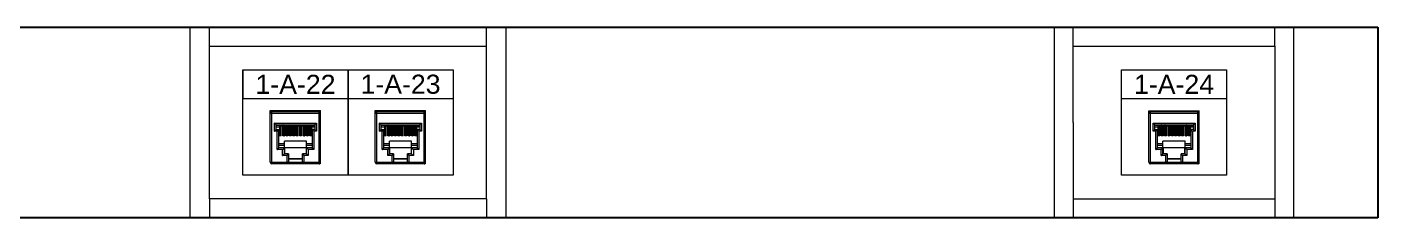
# Model space of a CAD drawing. Header units: millimetres. Extents: x 1256 to 2931, y 3298 to 3694.
# Drawn here: x 1678.6 to 1749.3, y 3450.2 to 3460.2 of the extents above; entities that cross this region are included whole.
import ezdxf
from ezdxf.enums import TextEntityAlignment as Align

# ---------------------------------------------------------------- set-up
doc = ezdxf.new("R2010")
doc.units = ezdxf.units.MM
doc.layers.get('0').update_dxf_attribs({"color": 250, "lineweight": 5})
doc.layers.add('Canales', color=250, linetype='Continuous', lineweight=25)
doc.layers.add('Roseta', color=250, linetype='Continuous', lineweight=5)
doc.styles.get("Standard").update_dxf_attribs({"font": 'Arial.ttf'})
pattern_1 = [(45, (1571.325396, 3340.090486), (-0.03132663, 0.03132663), [])]
pattern_2 = [(45, (1576.825396, 3340.090486), (-0.03132663, 0.03132663), [])]
pattern_3 = [(45, (-115.0226, -110.148788), (-0.03132663, 0.03132663), [])]

# ---------------------------------------------------------------- blocks, each defined once
blk = doc.blocks.new('Roseta 2U - Legrand Mosaic Canal')
at = {"layer": 'Roseta'}
h = blk.add_hatch(dxfattribs=at)
h.set_pattern_fill('ANSI31', color=256, scale=0.013954, style=0)
h.set_pattern_definition(pattern_3)
h.paths.add_polyline_path([(5.698, 4.873), (5.639, 4.873), (5.623, 4.872), (5.623, 4.296), (5.698, 4.296)])
h = blk.add_hatch(dxfattribs=at)
h.set_pattern_fill('ANSI31', color=256, scale=0.013954, style=0)
h.set_pattern_definition(pattern_3)
h.paths.add_polyline_path([(5.875, 4.873), (5.813, 4.873), (5.801, 4.872), (5.801, 4.296), (5.875, 4.296)])
h.paths.add_polyline_path([(6.052, 4.873), (5.977, 4.873), (5.977, 4.296), (6.052, 4.296)])
h.paths.add_polyline_path([(6.23, 4.873), (6.155, 4.873), (6.155, 4.296), (6.23, 4.296)])
h.paths.add_polyline_path([(6.406, 4.873), (6.331, 4.873), (6.331, 4.296), (6.406, 4.296)])
h.paths.add_polyline_path([(6.509, 4.296), (6.584, 4.296), (6.584, 4.873), (6.509, 4.873)])
h.paths.add_polyline_path([(6.687, 4.296), (6.762, 4.296), (6.762, 4.873), (6.687, 4.873)])
h = blk.add_hatch(dxfattribs=at)
h.set_pattern_fill('ANSI31', color=256, scale=0.013954, style=0)
h.set_pattern_definition(pattern_3)
h.paths.add_polyline_path([(6.868, 4.296), (6.942, 4.296), (6.942, 4.873), (6.938, 4.873), (6.868, 4.873)])
for p, q in [((12.56, 10), (0, 10)), ((0, 10), (0, 0)), ((1, 9), (1, 10)), ((11.56, 9), (11.56, 10)), ((12.56, 0), (12.56, 10)), ((1, 5), (1, 9)), ((1, 9), (11.56, 9)), ((11.56, 9), (11.56, 1)), ((3.53, 7.75), (9.03, 7.75)), ((3.53, 2.25), (3.53, 7.75)), ((9.03, 7.75), (9.03, 2.25)), ((3.53, 6.25), (9.03, 6.25)), ((1, 5), (1, 0)), ((4.954, 5.619), (7.588, 5.619)), ((9.03, 2.25), (3.53, 2.25)), ((7.518, 2.829), (5.042, 2.829)), ((1, 1), (11.56, 1)), ((11.56, 1), (11.56, 0)), ((0, 0), (12.56, 0))]:
    blk.add_line(p, q, dxfattribs=at)
at = {"layer": 'Roseta', "linetype": 'Continuous'}
for p, q in [((4.954, 2.916), (4.954, 5.619)), ((4.954, 5.497), (7.588, 5.497)), ((5.042, 2.829), (5.042, 5.619)), ((5.042, 5.584), (7.518, 5.584)), ((5.181, 4.972), (7.379, 4.972)), ((5.181, 4.538), (5.181, 4.972)), ((7.379, 4.972), (7.379, 4.538)), ((7.518, 2.829), (7.518, 5.619)), ((7.588, 2.829), (7.588, 5.619)), ((5.321, 4.538), (5.181, 4.538)), ((5.268, 4.884), (7.292, 4.884)), ((5.268, 4.625), (5.268, 4.884)), ((5.268, 4.884), (5.268, 4.884)), ((5.268, 4.873), (7.292, 4.873)), ((5.268, 4.833), (5.277, 4.833)), ((5.268, 4.625), (5.443, 4.625)), ((5.277, 4.756), (5.277, 4.873)), ((5.452, 4.843), (5.277, 4.843)), ((5.452, 4.756), (5.277, 4.756)), ((5.321, 3.579), (5.321, 4.538)), ((5.408, 3.666), (5.408, 4.625)), ((5.443, 4.756), (5.443, 4.296)), ((5.527, 4.296), (5.443, 4.296)), ((5.452, 4.296), (5.452, 4.873)), ((5.46, 4.873), (5.46, 4.296)), ((5.527, 4.296), (5.527, 4.833)), ((5.527, 4.833), (5.609, 4.833)), ((5.609, 4.832), (5.527, 4.832)), ((5.609, 4.296), (5.609, 4.833)), ((5.705, 4.296), (5.609, 4.296)), ((5.617, 4.873), (5.617, 4.296)), ((5.623, 4.873), (5.623, 4.296)), ((5.639, 4.873), (5.623, 4.872)), ((5.698, 4.873), (5.698, 4.296)), ((5.705, 4.296), (5.705, 4.833)), ((5.705, 4.833), (5.787, 4.833)), ((5.787, 4.832), (5.705, 4.832)), ((5.787, 4.296), (5.787, 4.833)), ((5.883, 4.296), (5.787, 4.296)), ((5.795, 4.873), (5.795, 4.296)), ((5.801, 4.873), (5.801, 4.296)), ((5.813, 4.873), (5.801, 4.872)), ((5.875, 4.873), (5.875, 4.296)), ((5.883, 4.296), (5.883, 4.833)), ((5.883, 4.833), (5.965, 4.833)), ((5.965, 4.832), (5.883, 4.832)), ((5.965, 4.296), (5.965, 4.833)), ((6.061, 4.296), (5.965, 4.296)), ((5.974, 4.873), (5.974, 4.296)), ((5.977, 4.873), (5.977, 4.296)), ((6.052, 4.873), (6.052, 4.296)), ((6.061, 4.296), (6.061, 4.833)), ((6.061, 4.833), (6.143, 4.833)), ((6.143, 4.832), (6.061, 4.832)), ((6.143, 4.296), (6.143, 4.833)), ((6.239, 4.296), (6.143, 4.296)), ((6.152, 4.873), (6.152, 4.296)), ((6.155, 4.873), (6.155, 4.296)), ((6.23, 4.873), (6.23, 4.296)), ((6.239, 4.296), (6.239, 4.833)), ((6.239, 4.833), (6.321, 4.833)), ((6.321, 4.832), (6.239, 4.832)), ((6.321, 4.296), (6.321, 4.833)), ((6.417, 4.296), (6.321, 4.296)), ((6.331, 4.873), (6.331, 4.296)), ((6.406, 4.873), (6.406, 4.296)), ((6.407, 4.873), (6.407, 4.296)), ((6.417, 4.296), (6.417, 4.833)), ((6.417, 4.833), (6.499, 4.833)), ((6.499, 4.832), (6.417, 4.832)), ((6.499, 4.296), (6.499, 4.833)), ((6.595, 4.296), (6.499, 4.296)), ((6.509, 4.873), (6.509, 4.296)), ((6.584, 4.873), (6.584, 4.296)), ((6.585, 4.873), (6.585, 4.296)), ((6.595, 4.296), (6.595, 4.833)), ((6.595, 4.833), (6.677, 4.833)), ((6.677, 4.832), (6.595, 4.832)), ((6.677, 4.296), (6.677, 4.833)), ((6.773, 4.296), (6.677, 4.296)), ((6.687, 4.873), (6.687, 4.296)), ((6.762, 4.873), (6.762, 4.296)), ((6.766, 4.873), (6.766, 4.296)), ((6.773, 4.296), (6.773, 4.833)), ((6.773, 4.833), (6.855, 4.833)), ((6.855, 4.832), (6.773, 4.832)), ((6.855, 4.296), (6.855, 4.833)), ((6.951, 4.296), (6.855, 4.296)), ((6.868, 4.873), (6.868, 4.296)), ((6.942, 4.873), (6.938, 4.873)), ((6.942, 4.873), (6.942, 4.296)), ((6.942, 4.873), (6.942, 4.873)), ((6.946, 4.873), (6.946, 4.296)), ((6.951, 4.296), (6.951, 4.833)), ((6.951, 4.833), (7.033, 4.833)), ((7.033, 4.832), (6.951, 4.832)), ((7.033, 4.296), (7.033, 4.833)), ((7.117, 4.296), (7.033, 4.296)), ((7.1, 4.296), (7.1, 4.873)), ((7.108, 4.296), (7.108, 4.873)), ((7.108, 4.843), (7.283, 4.843)), ((7.283, 4.756), (7.108, 4.756)), ((7.117, 4.756), (7.117, 4.296)), ((7.292, 4.625), (7.117, 4.625)), ((7.152, 4.625), (7.152, 3.666)), ((7.379, 4.538), (7.239, 4.538)), ((7.239, 4.538), (7.239, 3.579)), ((7.283, 4.756), (7.283, 4.873)), ((7.292, 4.833), (7.283, 4.833)), ((7.292, 4.884), (7.292, 4.625)), ((7.292, 4.884), (7.292, 4.884)), ((5.608, 3.579), (5.321, 3.579)), ((5.696, 3.875), (5.408, 3.875)), ((5.696, 3.788), (5.408, 3.788)), ((7.152, 3.666), (5.408, 3.666)), ((5.608, 3.265), (5.608, 3.579)), ((5.696, 3.352), (5.696, 4.015)), ((6.864, 4.015), (5.696, 4.015)), ((5.699, 3.666), (5.699, 3.352)), ((5.708, 3.666), (5.708, 3.352)), ((6.852, 3.352), (6.852, 3.666)), ((6.861, 3.352), (6.861, 3.666)), ((6.864, 3.352), (6.864, 4.015)), ((7.152, 3.875), (6.864, 3.875)), ((7.152, 3.788), (6.864, 3.788)), ((6.952, 3.579), (6.952, 3.265)), ((7.239, 3.579), (6.952, 3.579)), ((4.954, 2.916), (7.588, 2.916)), ((5.827, 3.265), (5.608, 3.265)), ((5.914, 3.352), (5.696, 3.352)), ((5.827, 3.265), (5.827, 2.916)), ((5.914, 3.352), (5.914, 2.941)), ((5.914, 3.108), (6.646, 3.108)), ((5.914, 3.099), (6.646, 3.099)), ((5.914, 3.09), (6.646, 3.09)), ((6.646, 2.941), (6.646, 3.352)), ((6.864, 3.352), (6.646, 3.352)), ((6.733, 2.916), (6.733, 3.265)), ((6.952, 3.265), (6.733, 3.265))]:
    blk.add_line(p, q, dxfattribs=at)
for centre, start, end in [((5.042, 5.497), 90, 180), ((7.518, 5.497), 36.23422, 90), ((5.042, 2.916), 180, 270), ((7.518, 2.916), 270, 323.26635)]:
    blk.add_arc(centre, 0.0872, start, end, dxfattribs=at)
for points, start_tangent, end_tangent in [([(5.268, 4.884), (5.265, 4.888), (5.258, 4.895), (5.248, 4.905), (5.236, 4.917), (5.223, 4.93), (5.209, 4.943), (5.195, 4.958), (5.181, 4.972)], (-0.707107, 0.707107), (-0.707107, 0.707107)), ([(7.292, 4.884), (7.295, 4.888), (7.302, 4.895), (7.312, 4.905), (7.324, 4.917), (7.337, 4.93), (7.351, 4.943), (7.365, 4.958), (7.379, 4.972)], (0.707107, 0.707107), (0.707107, 0.707107)), ([(5.181, 4.538), (5.195, 4.552), (5.21, 4.566), (5.224, 4.58), (5.237, 4.594), (5.249, 4.606), (5.259, 4.615), (5.266, 4.622), (5.268, 4.625)], (0.707107, 0.707107), (0.707107, 0.707107)), ([(5.321, 4.538), (5.335, 4.552), (5.349, 4.566), (5.363, 4.58), (5.376, 4.594), (5.388, 4.606), (5.398, 4.615), (5.405, 4.622), (5.408, 4.625)], (0.707107, 0.707107), (0.707107, 0.707107)), ([(7.239, 4.538), (7.225, 4.552), (7.211, 4.566), (7.197, 4.58), (7.184, 4.594), (7.172, 4.606), (7.162, 4.615), (7.155, 4.622), (7.152, 4.625)], (-0.707107, 0.707107), (-0.707107, 0.707107)), ([(7.379, 4.538), (7.365, 4.552), (7.35, 4.566), (7.336, 4.58), (7.323, 4.594), (7.311, 4.606), (7.301, 4.615), (7.294, 4.622), (7.292, 4.625)], (-0.707107, 0.707107), (-0.707107, 0.707107)), ([(5.321, 3.579), (5.335, 3.593), (5.349, 3.607), (5.363, 3.621), (5.376, 3.634), (5.388, 3.646), (5.398, 3.656), (5.405, 3.663), (5.408, 3.666)], (0.707107, 0.707107), (0.707107, 0.707107)), ([(5.608, 3.579), (5.623, 3.593), (5.637, 3.607), (5.651, 3.621), (5.664, 3.634), (5.676, 3.646), (5.686, 3.656), (5.693, 3.663), (5.696, 3.666)], (0.707107, 0.707107), (0.707107, 0.707107)), ([(6.952, 3.579), (6.937, 3.593), (6.923, 3.607), (6.909, 3.621), (6.896, 3.634), (6.884, 3.646), (6.874, 3.656), (6.867, 3.663), (6.864, 3.666)], (-0.707107, 0.707107), (-0.707107, 0.707107)), ([(7.239, 3.579), (7.225, 3.593), (7.211, 3.607), (7.197, 3.621), (7.184, 3.634), (7.172, 3.646), (7.162, 3.656), (7.155, 3.663), (7.152, 3.666)], (-0.707107, 0.707107), (-0.707107, 0.707107)), ([(5.608, 3.265), (5.623, 3.279), (5.637, 3.293), (5.651, 3.307), (5.664, 3.32), (5.676, 3.332), (5.686, 3.342), (5.693, 3.349), (5.696, 3.352)], (0.707107, 0.707107), (0.707107, 0.707107)), ([(5.827, 3.265), (5.841, 3.279), (5.855, 3.293), (5.869, 3.307), (5.882, 3.32), (5.894, 3.332), (5.904, 3.342), (5.911, 3.349), (5.914, 3.352)], (0.707107, 0.707107), (0.707107, 0.707107)), ([(5.914, 2.941), (5.911, 2.935), (5.902, 2.928), (5.888, 2.923), (5.87, 2.919), (5.848, 2.917), (5.827, 2.916)], (0, -1), (-1, 0)), ([(6.733, 3.265), (6.719, 3.279), (6.705, 3.293), (6.691, 3.307), (6.678, 3.32), (6.666, 3.332), (6.656, 3.342), (6.649, 3.349), (6.646, 3.352)], (-0.707107, 0.707107), (-0.707107, 0.707107)), ([(6.733, 2.916), (6.712, 2.917), (6.69, 2.919), (6.672, 2.923), (6.658, 2.928), (6.649, 2.935), (6.646, 2.941)], (-1, 0), (0, 1)), ([(6.952, 3.265), (6.937, 3.279), (6.923, 3.293), (6.909, 3.307), (6.896, 3.32), (6.884, 3.332), (6.874, 3.342), (6.867, 3.349), (6.864, 3.352)], (-0.707107, 0.707107), (-0.707107, 0.707107))]:
    blk.add_spline(points, degree=3, dxfattribs=dict(at, start_tangent=start_tangent, end_tangent=end_tangent))
at = {"flags": 4}
blk.add_attdef('1-A-01', text='', height=1, dxfattribs=at).set_placement((6.28, 7), align=Align.MIDDLE_CENTER)

msp = doc.modelspace()

# ---------------------------------------------------------------- hatches: boundary and pattern name
at = {"layer": 'Roseta'}
h = msp.add_hatch(dxfattribs=at)
h.set_pattern_fill('ANSI31', color=256, scale=0.013954, style=0)
h.set_pattern_definition(pattern_1)
h.paths.add_polyline_path([(1692.046, 3455.112), (1691.987, 3455.112), (1691.971, 3455.111), (1691.971, 3454.535), (1692.046, 3454.535)])
h = msp.add_hatch(dxfattribs=at)
h.set_pattern_fill('ANSI31', color=256, scale=0.013954, style=0)
h.set_pattern_definition(pattern_1)
h.paths.add_polyline_path([(1692.223, 3455.112), (1692.161, 3455.112), (1692.149, 3455.111), (1692.149, 3454.535), (1692.223, 3454.535)])
h.paths.add_polyline_path([(1692.4, 3455.112), (1692.325, 3455.112), (1692.325, 3454.535), (1692.4, 3454.535)])
h.paths.add_polyline_path([(1692.578, 3455.112), (1692.503, 3455.112), (1692.503, 3454.535), (1692.578, 3454.535)])
h.paths.add_polyline_path([(1692.754, 3455.112), (1692.679, 3455.112), (1692.679, 3454.535), (1692.754, 3454.535)])
h.paths.add_polyline_path([(1692.857, 3454.535), (1692.932, 3454.535), (1692.932, 3455.112), (1692.857, 3455.112)])
h.paths.add_polyline_path([(1693.035, 3454.535), (1693.11, 3454.535), (1693.11, 3455.112), (1693.035, 3455.112)])
h = msp.add_hatch(dxfattribs=at)
h.set_pattern_fill('ANSI31', color=256, scale=0.013954, style=0)
h.set_pattern_definition(pattern_1)
h.paths.add_polyline_path([(1693.216, 3454.535), (1693.29, 3454.535), (1693.29, 3455.112), (1693.286, 3455.112), (1693.216, 3455.112)])
h = msp.add_hatch(dxfattribs=at)
h.set_pattern_fill('ANSI31', color=256, scale=0.013954, style=0)
h.set_pattern_definition(pattern_2)
h.paths.add_polyline_path([(1697.546, 3455.112), (1697.487, 3455.112), (1697.471, 3455.111), (1697.471, 3454.535), (1697.546, 3454.535)])
h = msp.add_hatch(dxfattribs=at)
h.set_pattern_fill('ANSI31', color=256, scale=0.013954, style=0)
h.set_pattern_definition(pattern_2)
h.paths.add_polyline_path([(1697.723, 3455.112), (1697.661, 3455.112), (1697.649, 3455.111), (1697.649, 3454.535), (1697.723, 3454.535)])
h.paths.add_polyline_path([(1697.9, 3455.112), (1697.825, 3455.112), (1697.825, 3454.535), (1697.9, 3454.535)])
h.paths.add_polyline_path([(1698.078, 3455.112), (1698.003, 3455.112), (1698.003, 3454.535), (1698.078, 3454.535)])
h.paths.add_polyline_path([(1698.254, 3455.112), (1698.179, 3455.112), (1698.179, 3454.535), (1698.254, 3454.535)])
h.paths.add_polyline_path([(1698.357, 3454.535), (1698.432, 3454.535), (1698.432, 3455.112), (1698.357, 3455.112)])
h.paths.add_polyline_path([(1698.535, 3454.535), (1698.61, 3454.535), (1698.61, 3455.112), (1698.535, 3455.112)])
h = msp.add_hatch(dxfattribs=at)
h.set_pattern_fill('ANSI31', color=256, scale=0.013954, style=0)
h.set_pattern_definition(pattern_2)
h.paths.add_polyline_path([(1698.716, 3454.535), (1698.79, 3454.535), (1698.79, 3455.112), (1698.786, 3455.112), (1698.716, 3455.112)])

# ---------------------------------------------------------------- linework, layer by layer
at = {"layer": 'Canales'}
for p, q in [((1609.318, 3460.239), (1749.318, 3460.239)), ((1749.318, 3460.239), (1749.318, 3450.239)), ((1749.318, 3450.239), (1609.318, 3450.239))]:
    msp.add_line(p, q, dxfattribs=at)
at = {"layer": 'Roseta'}
for p, q in [((1687.118, 3460.239), (1703.638, 3460.239)), ((1687.118, 3450.239), (1687.118, 3460.239)), ((1688.118, 3451.239), (1688.118, 3460.239)), ((1702.638, 3451.239), (1702.638, 3460.239)), ((1703.638, 3460.239), (1703.638, 3450.239)), ((1688.118, 3459.239), (1702.638, 3459.239)), ((1689.878, 3457.989), (1695.378, 3457.989)), ((1689.878, 3452.489), (1689.878, 3457.989)), ((1689.878, 3457.989), (1689.878, 3456.489)), ((1695.378, 3457.989), (1695.378, 3452.489)), ((1695.378, 3457.989), (1700.878, 3457.989)), ((1695.378, 3452.489), (1695.378, 3457.989)), ((1695.378, 3452.489), (1695.378, 3457.989)), ((1700.878, 3457.989), (1700.878, 3452.489)), ((1689.878, 3456.489), (1700.878, 3456.489)), ((1691.302, 3455.859), (1693.936, 3455.859)), ((1696.802, 3455.859), (1699.436, 3455.859)), ((1693.866, 3453.068), (1691.39, 3453.068)), ((1699.366, 3453.068), (1696.89, 3453.068)), ((1695.378, 3452.489), (1689.878, 3452.489)), ((1700.878, 3452.489), (1695.378, 3452.489)), ((1702.638, 3451.239), (1688.118, 3451.239)), ((1688.118, 3451.239), (1688.118, 3450.239)), ((1702.638, 3451.239), (1702.638, 3450.239)), ((1703.638, 3450.239), (1687.118, 3450.239))]:
    msp.add_line(p, q, dxfattribs=at)
at = {"layer": 'Roseta', "linetype": 'Continuous'}
for p, q in [((1691.302, 3453.155), (1691.302, 3455.859)), ((1691.302, 3455.736), (1693.936, 3455.736)), ((1691.39, 3453.068), (1691.39, 3455.859)), ((1691.39, 3455.824), (1693.866, 3455.824)), ((1693.866, 3453.068), (1693.866, 3455.859)), ((1693.936, 3453.068), (1693.936, 3455.859)), ((1696.802, 3453.155), (1696.802, 3455.859)), ((1696.802, 3455.736), (1699.436, 3455.736)), ((1696.89, 3453.068), (1696.89, 3455.859)), ((1696.89, 3455.824), (1699.366, 3455.824)), ((1699.366, 3453.068), (1699.366, 3455.859)), ((1699.436, 3453.068), (1699.436, 3455.859)), ((1691.529, 3455.211), (1693.727, 3455.211)), ((1691.529, 3454.777), (1691.529, 3455.211)), ((1691.669, 3454.777), (1691.529, 3454.777)), ((1691.616, 3455.124), (1693.64, 3455.124)), ((1691.616, 3454.864), (1691.616, 3455.124)), ((1691.616, 3455.124), (1691.616, 3455.124)), ((1691.616, 3455.112), (1693.64, 3455.112)), ((1691.616, 3455.072), (1691.625, 3455.072)), ((1691.616, 3454.864), (1691.791, 3454.864)), ((1691.625, 3454.995), (1691.625, 3455.112)), ((1691.8, 3455.082), (1691.625, 3455.082)), ((1691.8, 3454.995), (1691.625, 3454.995)), ((1691.669, 3453.818), (1691.669, 3454.777)), ((1691.756, 3453.905), (1691.756, 3454.864)), ((1691.791, 3454.995), (1691.791, 3454.535)), ((1691.8, 3454.535), (1691.8, 3455.112)), ((1691.808, 3455.112), (1691.808, 3454.535)), ((1691.875, 3454.535), (1691.875, 3455.073)), ((1691.875, 3455.073), (1691.957, 3455.073)), ((1691.957, 3455.072), (1691.875, 3455.072)), ((1691.957, 3454.535), (1691.957, 3455.073)), ((1691.965, 3455.112), (1691.965, 3454.535)), ((1691.971, 3455.112), (1691.971, 3454.535)), ((1691.987, 3455.112), (1691.971, 3455.111)), ((1692.046, 3455.112), (1692.046, 3454.535)), ((1692.053, 3454.535), (1692.053, 3455.073)), ((1692.053, 3455.073), (1692.135, 3455.073)), ((1692.135, 3455.072), (1692.053, 3455.072)), ((1692.135, 3454.535), (1692.135, 3455.073)), ((1692.143, 3455.112), (1692.143, 3454.535)), ((1692.149, 3455.112), (1692.149, 3454.535)), ((1692.161, 3455.112), (1692.149, 3455.111)), ((1692.223, 3455.112), (1692.223, 3454.535)), ((1692.231, 3454.535), (1692.231, 3455.073)), ((1692.231, 3455.073), (1692.313, 3455.073)), ((1692.313, 3455.072), (1692.231, 3455.072)), ((1692.313, 3454.535), (1692.313, 3455.073)), ((1692.322, 3455.112), (1692.322, 3454.535)), ((1692.325, 3455.112), (1692.325, 3454.535)), ((1692.4, 3455.112), (1692.4, 3454.535)), ((1692.409, 3454.535), (1692.409, 3455.073)), ((1692.409, 3455.073), (1692.491, 3455.073)), ((1692.491, 3455.072), (1692.409, 3455.072)), ((1692.491, 3454.535), (1692.491, 3455.073)), ((1692.5, 3455.112), (1692.5, 3454.535)), ((1692.503, 3455.112), (1692.503, 3454.535)), ((1692.578, 3455.112), (1692.578, 3454.535)), ((1692.587, 3454.535), (1692.587, 3455.073)), ((1692.587, 3455.073), (1692.669, 3455.073)), ((1692.669, 3455.072), (1692.587, 3455.072)), ((1692.669, 3454.535), (1692.669, 3455.073)), ((1692.679, 3455.112), (1692.679, 3454.535)), ((1692.754, 3455.112), (1692.754, 3454.535)), ((1692.755, 3455.112), (1692.755, 3454.535)), ((1692.765, 3454.535), (1692.765, 3455.073)), ((1692.765, 3455.073), (1692.847, 3455.073)), ((1692.847, 3455.072), (1692.765, 3455.072)), ((1692.847, 3454.535), (1692.847, 3455.073)), ((1692.857, 3455.112), (1692.857, 3454.535)), ((1692.932, 3455.112), (1692.932, 3454.535)), ((1692.933, 3455.112), (1692.933, 3454.535)), ((1692.943, 3454.535), (1692.943, 3455.073)), ((1692.943, 3455.073), (1693.025, 3455.073)), ((1693.025, 3455.072), (1692.943, 3455.072)), ((1693.025, 3454.535), (1693.025, 3455.073)), ((1693.035, 3455.112), (1693.035, 3454.535)), ((1693.11, 3455.112), (1693.11, 3454.535)), ((1693.114, 3455.112), (1693.114, 3454.535)), ((1693.121, 3454.535), (1693.121, 3455.073)), ((1693.121, 3455.073), (1693.203, 3455.073)), ((1693.203, 3455.072), (1693.121, 3455.072)), ((1693.203, 3454.535), (1693.203, 3455.073)), ((1693.216, 3455.112), (1693.216, 3454.535)), ((1693.29, 3455.112), (1693.286, 3455.112)), ((1693.29, 3455.113), (1693.29, 3455.112)), ((1693.29, 3455.112), (1693.29, 3454.535)), ((1693.294, 3455.112), (1693.294, 3454.535)), ((1693.299, 3454.535), (1693.299, 3455.073)), ((1693.299, 3455.073), (1693.381, 3455.073)), ((1693.381, 3455.072), (1693.299, 3455.072)), ((1693.381, 3454.535), (1693.381, 3455.073)), ((1693.448, 3454.535), (1693.448, 3455.112)), ((1693.456, 3454.535), (1693.456, 3455.112)), ((1693.456, 3455.082), (1693.631, 3455.082)), ((1693.631, 3454.995), (1693.456, 3454.995)), ((1693.465, 3454.995), (1693.465, 3454.535)), ((1693.64, 3454.864), (1693.465, 3454.864)), ((1693.5, 3454.864), (1693.5, 3453.905)), ((1693.727, 3454.777), (1693.587, 3454.777)), ((1693.587, 3454.777), (1693.587, 3453.818)), ((1693.631, 3454.995), (1693.631, 3455.112)), ((1693.64, 3455.072), (1693.631, 3455.072)), ((1693.64, 3455.124), (1693.64, 3454.864)), ((1693.64, 3455.124), (1693.64, 3455.124)), ((1693.727, 3455.211), (1693.727, 3454.777)), ((1697.029, 3455.211), (1699.227, 3455.211)), ((1697.029, 3454.777), (1697.029, 3455.211)), ((1697.169, 3454.777), (1697.029, 3454.777)), ((1697.116, 3455.124), (1699.14, 3455.124)), ((1697.116, 3454.864), (1697.116, 3455.124)), ((1697.116, 3455.124), (1697.116, 3455.124)), ((1697.116, 3455.112), (1699.14, 3455.112)), ((1697.116, 3455.072), (1697.125, 3455.072)), ((1697.116, 3454.864), (1697.291, 3454.864)), ((1697.125, 3454.995), (1697.125, 3455.112)), ((1697.3, 3455.082), (1697.125, 3455.082)), ((1697.3, 3454.995), (1697.125, 3454.995)), ((1697.169, 3453.818), (1697.169, 3454.777)), ((1697.256, 3453.905), (1697.256, 3454.864)), ((1697.291, 3454.995), (1697.291, 3454.535)), ((1697.3, 3454.535), (1697.3, 3455.112)), ((1697.308, 3455.112), (1697.308, 3454.535)), ((1697.375, 3454.535), (1697.375, 3455.073)), ((1697.375, 3455.073), (1697.457, 3455.073)), ((1697.457, 3455.072), (1697.375, 3455.072)), ((1697.457, 3454.535), (1697.457, 3455.073)), ((1697.465, 3455.112), (1697.465, 3454.535)), ((1697.471, 3455.112), (1697.471, 3454.535)), ((1697.487, 3455.112), (1697.471, 3455.111)), ((1697.546, 3455.112), (1697.546, 3454.535)), ((1697.553, 3454.535), (1697.553, 3455.073)), ((1697.553, 3455.073), (1697.635, 3455.073)), ((1697.635, 3455.072), (1697.553, 3455.072)), ((1697.635, 3454.535), (1697.635, 3455.073)), ((1697.643, 3455.112), (1697.643, 3454.535)), ((1697.649, 3455.112), (1697.649, 3454.535)), ((1697.661, 3455.112), (1697.649, 3455.111)), ((1697.723, 3455.112), (1697.723, 3454.535)), ((1697.731, 3454.535), (1697.731, 3455.073)), ((1697.731, 3455.073), (1697.813, 3455.073)), ((1697.813, 3455.072), (1697.731, 3455.072)), ((1697.813, 3454.535), (1697.813, 3455.073)), ((1697.822, 3455.112), (1697.822, 3454.535)), ((1697.825, 3455.112), (1697.825, 3454.535)), ((1697.9, 3455.112), (1697.9, 3454.535)), ((1697.909, 3454.535), (1697.909, 3455.073)), ((1697.909, 3455.073), (1697.991, 3455.073)), ((1697.991, 3455.072), (1697.909, 3455.072)), ((1697.991, 3454.535), (1697.991, 3455.073)), ((1698, 3455.112), (1698, 3454.535)), ((1698.003, 3455.112), (1698.003, 3454.535)), ((1698.078, 3455.112), (1698.078, 3454.535)), ((1698.087, 3454.535), (1698.087, 3455.073)), ((1698.087, 3455.073), (1698.169, 3455.073)), ((1698.169, 3455.072), (1698.087, 3455.072)), ((1698.169, 3454.535), (1698.169, 3455.073)), ((1698.179, 3455.112), (1698.179, 3454.535)), ((1698.254, 3455.112), (1698.254, 3454.535)), ((1698.255, 3455.112), (1698.255, 3454.535)), ((1698.265, 3454.535), (1698.265, 3455.073)), ((1698.265, 3455.073), (1698.347, 3455.073)), ((1698.347, 3455.072), (1698.265, 3455.072)), ((1698.347, 3454.535), (1698.347, 3455.073)), ((1698.357, 3455.112), (1698.357, 3454.535)), ((1698.432, 3455.112), (1698.432, 3454.535)), ((1698.433, 3455.112), (1698.433, 3454.535)), ((1698.443, 3454.535), (1698.443, 3455.073)), ((1698.443, 3455.073), (1698.525, 3455.073)), ((1698.525, 3455.072), (1698.443, 3455.072)), ((1698.525, 3454.535), (1698.525, 3455.073)), ((1698.535, 3455.112), (1698.535, 3454.535)), ((1698.61, 3455.112), (1698.61, 3454.535)), ((1698.614, 3455.112), (1698.614, 3454.535)), ((1698.621, 3454.535), (1698.621, 3455.073)), ((1698.621, 3455.073), (1698.703, 3455.073)), ((1698.703, 3455.072), (1698.621, 3455.072)), ((1698.703, 3454.535), (1698.703, 3455.073)), ((1698.716, 3455.112), (1698.716, 3454.535)), ((1698.79, 3455.112), (1698.786, 3455.112)), ((1698.79, 3455.113), (1698.79, 3455.112)), ((1698.79, 3455.112), (1698.79, 3454.535)), ((1698.794, 3455.112), (1698.794, 3454.535)), ((1698.799, 3454.535), (1698.799, 3455.073)), ((1698.799, 3455.073), (1698.881, 3455.073)), ((1698.881, 3455.072), (1698.799, 3455.072)), ((1698.881, 3454.535), (1698.881, 3455.073)), ((1698.948, 3454.535), (1698.948, 3455.112)), ((1698.956, 3454.535), (1698.956, 3455.112)), ((1698.956, 3455.082), (1699.131, 3455.082)), ((1699.131, 3454.995), (1698.956, 3454.995)), ((1698.965, 3454.995), (1698.965, 3454.535)), ((1699.14, 3454.864), (1698.965, 3454.864)), ((1699, 3454.864), (1699, 3453.905)), ((1699.227, 3454.777), (1699.087, 3454.777)), ((1699.087, 3454.777), (1699.087, 3453.818)), ((1699.131, 3454.995), (1699.131, 3455.112)), ((1699.14, 3455.072), (1699.131, 3455.072)), ((1699.14, 3455.124), (1699.14, 3454.864)), ((1699.14, 3455.124), (1699.14, 3455.124)), ((1699.227, 3455.211), (1699.227, 3454.777)), ((1692.044, 3454.114), (1691.756, 3454.114)), ((1692.044, 3454.027), (1691.756, 3454.027)), ((1691.875, 3454.535), (1691.791, 3454.535)), ((1692.053, 3454.535), (1691.957, 3454.535)), ((1692.044, 3453.591), (1692.044, 3454.254)), ((1693.212, 3454.254), (1692.044, 3454.254)), ((1692.231, 3454.535), (1692.135, 3454.535)), ((1692.409, 3454.535), (1692.313, 3454.535)), ((1692.587, 3454.535), (1692.491, 3454.535)), ((1692.765, 3454.535), (1692.669, 3454.535)), ((1692.943, 3454.535), (1692.847, 3454.535)), ((1693.121, 3454.535), (1693.025, 3454.535)), ((1693.299, 3454.535), (1693.203, 3454.535)), ((1693.212, 3453.591), (1693.212, 3454.254)), ((1693.5, 3454.114), (1693.212, 3454.114)), ((1693.5, 3454.027), (1693.212, 3454.027)), ((1693.465, 3454.535), (1693.381, 3454.535)), ((1697.544, 3454.114), (1697.256, 3454.114)), ((1697.544, 3454.027), (1697.256, 3454.027)), ((1697.375, 3454.535), (1697.291, 3454.535)), ((1697.553, 3454.535), (1697.457, 3454.535)), ((1697.544, 3453.591), (1697.544, 3454.254)), ((1698.712, 3454.254), (1697.544, 3454.254)), ((1697.731, 3454.535), (1697.635, 3454.535)), ((1697.909, 3454.535), (1697.813, 3454.535)), ((1698.087, 3454.535), (1697.991, 3454.535)), ((1698.265, 3454.535), (1698.169, 3454.535)), ((1698.443, 3454.535), (1698.347, 3454.535)), ((1698.621, 3454.535), (1698.525, 3454.535)), ((1698.799, 3454.535), (1698.703, 3454.535)), ((1698.712, 3453.591), (1698.712, 3454.254)), ((1699, 3454.114), (1698.712, 3454.114)), ((1699, 3454.027), (1698.712, 3454.027)), ((1698.965, 3454.535), (1698.881, 3454.535)), ((1691.956, 3453.818), (1691.669, 3453.818)), ((1693.5, 3453.905), (1691.756, 3453.905)), ((1691.956, 3453.504), (1691.956, 3453.818)), ((1692.175, 3453.504), (1691.956, 3453.504)), ((1692.262, 3453.591), (1692.044, 3453.591)), ((1692.047, 3453.905), (1692.047, 3453.591)), ((1692.056, 3453.905), (1692.056, 3453.591)), ((1692.175, 3453.504), (1692.175, 3453.155)), ((1692.262, 3453.591), (1692.262, 3453.181)), ((1692.262, 3453.347), (1692.994, 3453.347)), ((1692.262, 3453.338), (1692.994, 3453.338)), ((1692.262, 3453.329), (1692.994, 3453.329)), ((1692.994, 3453.181), (1692.994, 3453.591)), ((1693.212, 3453.591), (1692.994, 3453.591)), ((1693.081, 3453.155), (1693.081, 3453.504)), ((1693.3, 3453.504), (1693.081, 3453.504)), ((1693.2, 3453.591), (1693.2, 3453.905)), ((1693.209, 3453.591), (1693.209, 3453.905)), ((1693.3, 3453.818), (1693.3, 3453.504)), ((1693.587, 3453.818), (1693.3, 3453.818)), ((1697.456, 3453.818), (1697.169, 3453.818)), ((1699, 3453.905), (1697.256, 3453.905)), ((1697.456, 3453.504), (1697.456, 3453.818)), ((1697.675, 3453.504), (1697.456, 3453.504)), ((1697.762, 3453.591), (1697.544, 3453.591)), ((1697.547, 3453.905), (1697.547, 3453.591)), ((1697.556, 3453.905), (1697.556, 3453.591)), ((1697.675, 3453.504), (1697.675, 3453.155)), ((1697.762, 3453.591), (1697.762, 3453.181)), ((1697.762, 3453.347), (1698.494, 3453.347)), ((1697.762, 3453.338), (1698.494, 3453.338)), ((1697.762, 3453.329), (1698.494, 3453.329)), ((1698.494, 3453.181), (1698.494, 3453.591)), ((1698.712, 3453.591), (1698.494, 3453.591)), ((1698.581, 3453.155), (1698.581, 3453.504)), ((1698.8, 3453.504), (1698.581, 3453.504)), ((1698.7, 3453.591), (1698.7, 3453.905)), ((1698.709, 3453.591), (1698.709, 3453.905)), ((1698.8, 3453.818), (1698.8, 3453.504)), ((1699.087, 3453.818), (1698.8, 3453.818)), ((1691.302, 3453.155), (1693.936, 3453.155)), ((1696.802, 3453.155), (1699.436, 3453.155))]:
    msp.add_line(p, q, dxfattribs=at)
for centre, start, end in [((1691.39, 3455.736), 90, 180), ((1693.866, 3455.736), 36.23422, 90), ((1696.89, 3455.736), 90, 180), ((1699.366, 3455.736), 36.23422, 90), ((1691.39, 3453.155), 180, 270), ((1693.866, 3453.155), 270, 323.26635), ((1696.89, 3453.155), 180, 270), ((1699.366, 3453.155), 270, 323.26635)]:
    msp.add_arc(centre, 0.0872, start, end, dxfattribs=at)
for points, start_tangent, end_tangent in [([(1691.616, 3455.124), (1691.613, 3455.127), (1691.606, 3455.134), (1691.596, 3455.144), (1691.584, 3455.156), (1691.571, 3455.169), (1691.557, 3455.183), (1691.543, 3455.197), (1691.529, 3455.211)], (-0.707107, 0.707107), (-0.707107, 0.707107)), ([(1691.529, 3454.777), (1691.543, 3454.791), (1691.558, 3454.806), (1691.572, 3454.82), (1691.585, 3454.833), (1691.597, 3454.845), (1691.607, 3454.855), (1691.614, 3454.862), (1691.616, 3454.864)], (0.707107, 0.707107), (0.707107, 0.707107)), ([(1691.669, 3454.777), (1691.683, 3454.791), (1691.697, 3454.806), (1691.711, 3454.82), (1691.724, 3454.833), (1691.736, 3454.845), (1691.746, 3454.855), (1691.753, 3454.862), (1691.756, 3454.864)], (0.707107, 0.707107), (0.707107, 0.707107)), ([(1693.587, 3454.777), (1693.573, 3454.791), (1693.559, 3454.806), (1693.545, 3454.82), (1693.532, 3454.833), (1693.52, 3454.845), (1693.51, 3454.855), (1693.503, 3454.862), (1693.5, 3454.864)], (-0.707107, 0.707107), (-0.707107, 0.707107)), ([(1693.64, 3455.124), (1693.643, 3455.127), (1693.65, 3455.134), (1693.66, 3455.144), (1693.672, 3455.156), (1693.685, 3455.169), (1693.699, 3455.183), (1693.713, 3455.197), (1693.727, 3455.211)], (0.707107, 0.707107), (0.707107, 0.707107)), ([(1693.727, 3454.777), (1693.713, 3454.791), (1693.698, 3454.806), (1693.684, 3454.82), (1693.671, 3454.833), (1693.659, 3454.845), (1693.649, 3454.855), (1693.642, 3454.862), (1693.64, 3454.864)], (-0.707107, 0.707107), (-0.707107, 0.707107)), ([(1697.116, 3455.124), (1697.113, 3455.127), (1697.106, 3455.134), (1697.096, 3455.144), (1697.084, 3455.156), (1697.071, 3455.169), (1697.057, 3455.183), (1697.043, 3455.197), (1697.029, 3455.211)], (-0.707107, 0.707107), (-0.707107, 0.707107)), ([(1697.029, 3454.777), (1697.043, 3454.791), (1697.058, 3454.806), (1697.072, 3454.82), (1697.085, 3454.833), (1697.097, 3454.845), (1697.107, 3454.855), (1697.114, 3454.862), (1697.116, 3454.864)], (0.707107, 0.707107), (0.707107, 0.707107)), ([(1697.169, 3454.777), (1697.183, 3454.791), (1697.197, 3454.806), (1697.211, 3454.82), (1697.224, 3454.833), (1697.236, 3454.845), (1697.246, 3454.855), (1697.253, 3454.862), (1697.256, 3454.864)], (0.707107, 0.707107), (0.707107, 0.707107)), ([(1699.087, 3454.777), (1699.073, 3454.791), (1699.059, 3454.806), (1699.045, 3454.82), (1699.032, 3454.833), (1699.02, 3454.845), (1699.01, 3454.855), (1699.003, 3454.862), (1699, 3454.864)], (-0.707107, 0.707107), (-0.707107, 0.707107)), ([(1699.14, 3455.124), (1699.143, 3455.127), (1699.15, 3455.134), (1699.16, 3455.144), (1699.172, 3455.156), (1699.185, 3455.169), (1699.199, 3455.183), (1699.213, 3455.197), (1699.227, 3455.211)], (0.707107, 0.707107), (0.707107, 0.707107)), ([(1699.227, 3454.777), (1699.213, 3454.791), (1699.198, 3454.806), (1699.184, 3454.82), (1699.171, 3454.833), (1699.159, 3454.845), (1699.149, 3454.855), (1699.142, 3454.862), (1699.14, 3454.864)], (-0.707107, 0.707107), (-0.707107, 0.707107)), ([(1691.669, 3453.818), (1691.683, 3453.832), (1691.697, 3453.846), (1691.711, 3453.86), (1691.724, 3453.874), (1691.736, 3453.885), (1691.746, 3453.895), (1691.753, 3453.902), (1691.756, 3453.905)], (0.707107, 0.707107), (0.707107, 0.707107)), ([(1691.956, 3453.818), (1691.971, 3453.832), (1691.985, 3453.846), (1691.999, 3453.86), (1692.012, 3453.874), (1692.024, 3453.885), (1692.034, 3453.895), (1692.041, 3453.902), (1692.044, 3453.905)], (0.707107, 0.707107), (0.707107, 0.707107)), ([(1691.956, 3453.504), (1691.971, 3453.518), (1691.985, 3453.532), (1691.999, 3453.546), (1692.012, 3453.56), (1692.024, 3453.572), (1692.034, 3453.581), (1692.041, 3453.588), (1692.044, 3453.591)], (0.707107, 0.707107), (0.707107, 0.707107)), ([(1692.175, 3453.504), (1692.189, 3453.518), (1692.203, 3453.532), (1692.217, 3453.546), (1692.23, 3453.56), (1692.242, 3453.572), (1692.252, 3453.581), (1692.259, 3453.588), (1692.262, 3453.591)], (0.707107, 0.707107), (0.707107, 0.707107)), ([(1693.081, 3453.504), (1693.067, 3453.518), (1693.053, 3453.532), (1693.039, 3453.546), (1693.026, 3453.56), (1693.014, 3453.572), (1693.004, 3453.581), (1692.997, 3453.588), (1692.994, 3453.591)], (-0.707107, 0.707107), (-0.707107, 0.707107)), ([(1693.3, 3453.818), (1693.285, 3453.832), (1693.271, 3453.846), (1693.257, 3453.86), (1693.244, 3453.874), (1693.232, 3453.885), (1693.222, 3453.895), (1693.215, 3453.902), (1693.212, 3453.905)], (-0.707107, 0.707107), (-0.707107, 0.707107)), ([(1693.3, 3453.504), (1693.285, 3453.518), (1693.271, 3453.532), (1693.257, 3453.546), (1693.244, 3453.56), (1693.232, 3453.572), (1693.222, 3453.581), (1693.215, 3453.588), (1693.212, 3453.591)], (-0.707107, 0.707107), (-0.707107, 0.707107)), ([(1693.587, 3453.818), (1693.573, 3453.832), (1693.559, 3453.846), (1693.545, 3453.86), (1693.532, 3453.874), (1693.52, 3453.885), (1693.51, 3453.895), (1693.503, 3453.902), (1693.5, 3453.905)], (-0.707107, 0.707107), (-0.707107, 0.707107)), ([(1697.169, 3453.818), (1697.183, 3453.832), (1697.197, 3453.846), (1697.211, 3453.86), (1697.224, 3453.874), (1697.236, 3453.885), (1697.246, 3453.895), (1697.253, 3453.902), (1697.256, 3453.905)], (0.707107, 0.707107), (0.707107, 0.707107)), ([(1697.456, 3453.818), (1697.471, 3453.832), (1697.485, 3453.846), (1697.499, 3453.86), (1697.512, 3453.874), (1697.524, 3453.885), (1697.534, 3453.895), (1697.541, 3453.902), (1697.544, 3453.905)], (0.707107, 0.707107), (0.707107, 0.707107)), ([(1697.456, 3453.504), (1697.471, 3453.518), (1697.485, 3453.532), (1697.499, 3453.546), (1697.512, 3453.56), (1697.524, 3453.572), (1697.534, 3453.581), (1697.541, 3453.588), (1697.544, 3453.591)], (0.707107, 0.707107), (0.707107, 0.707107)), ([(1697.675, 3453.504), (1697.689, 3453.518), (1697.703, 3453.532), (1697.717, 3453.546), (1697.73, 3453.56), (1697.742, 3453.572), (1697.752, 3453.581), (1697.759, 3453.588), (1697.762, 3453.591)], (0.707107, 0.707107), (0.707107, 0.707107)), ([(1698.581, 3453.504), (1698.567, 3453.518), (1698.553, 3453.532), (1698.539, 3453.546), (1698.526, 3453.56), (1698.514, 3453.572), (1698.504, 3453.581), (1698.497, 3453.588), (1698.494, 3453.591)], (-0.707107, 0.707107), (-0.707107, 0.707107)), ([(1698.8, 3453.818), (1698.785, 3453.832), (1698.771, 3453.846), (1698.757, 3453.86), (1698.744, 3453.874), (1698.732, 3453.885), (1698.722, 3453.895), (1698.715, 3453.902), (1698.712, 3453.905)], (-0.707107, 0.707107), (-0.707107, 0.707107)), ([(1698.8, 3453.504), (1698.785, 3453.518), (1698.771, 3453.532), (1698.757, 3453.546), (1698.744, 3453.56), (1698.732, 3453.572), (1698.722, 3453.581), (1698.715, 3453.588), (1698.712, 3453.591)], (-0.707107, 0.707107), (-0.707107, 0.707107)), ([(1699.087, 3453.818), (1699.073, 3453.832), (1699.059, 3453.846), (1699.045, 3453.86), (1699.032, 3453.874), (1699.02, 3453.885), (1699.01, 3453.895), (1699.003, 3453.902), (1699, 3453.905)], (-0.707107, 0.707107), (-0.707107, 0.707107)), ([(1692.262, 3453.181), (1692.259, 3453.174), (1692.25, 3453.168), (1692.236, 3453.162), (1692.218, 3453.158), (1692.196, 3453.156), (1692.175, 3453.155)], (0, -1), (-1, 0)), ([(1693.081, 3453.155), (1693.06, 3453.156), (1693.038, 3453.158), (1693.02, 3453.162), (1693.006, 3453.168), (1692.997, 3453.174), (1692.994, 3453.181)], (-1, 0), (0, 1)), ([(1697.762, 3453.181), (1697.759, 3453.174), (1697.75, 3453.168), (1697.736, 3453.162), (1697.718, 3453.158), (1697.696, 3453.156), (1697.675, 3453.155)], (0, -1), (-1, 0)), ([(1698.581, 3453.155), (1698.56, 3453.156), (1698.538, 3453.158), (1698.52, 3453.162), (1698.506, 3453.168), (1698.497, 3453.174), (1698.494, 3453.181)], (-1, 0), (0, 1))]:
    msp.add_spline(points, degree=3, dxfattribs=dict(at, start_tangent=start_tangent, end_tangent=end_tangent))

# ---------------------------------------------------------------- block references
at = {"layer": 'Roseta'}
ref = msp.add_blockref('Roseta 2U - Legrand Mosaic Canal', (1732.358, 3450.239), dxfattribs=at)
ref.add_attrib('1-A-01', '1-A-24', dxfattribs={"layer": '0', "height": 1}).set_placement((1738.638, 3457.239), align=Align.MIDDLE_CENTER)

# ---------------------------------------------------------------- texts
at = {"layer": 'Roseta', "char_height": 1, "attachment_point": 5}
for s, insert in [('1-A-22', (1692.628, 3457.238)), ('1-A-23', (1698.128, 3457.238))]:
    msp.add_mtext_dynamic_manual_height_columns(s, width=5.5, gutter_width=12.5, heights=[1.5], dxfattribs=dict(at, insert=insert))

doc.saveas('drawing.dxf')
